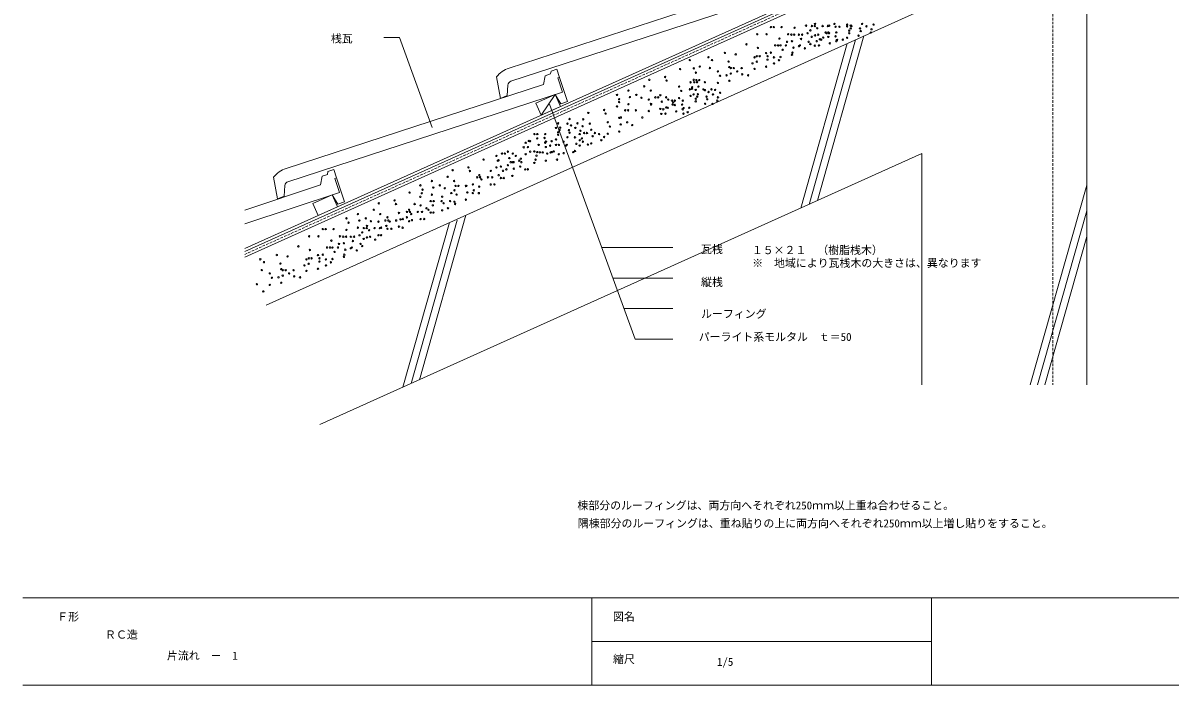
# Model space of a CAD drawing. Units: millimetres, scale not verified. Extents: x -198 to 202, y -140 to 130.
# Drawn here: x -197.6 to 65.1, y -140 to 11.6 of the extents above; entities that cross this region are included whole.
import ezdxf
from ezdxf.enums import TextEntityAlignment as Align

# ---------------------------------------------------------------- set-up
doc = ezdxf.new("R2010")
doc.units = ezdxf.units.MM
doc.header["$LTSCALE"] = 0.5
doc.linetypes.add('DASHED1', pattern=[1.8, 1.2, -0.6])
for name, color, linetype, lineweight in [('0-0', 5, 'Continuous', 18), ('0-1', 7, 'Continuous', 18), ('1-0', 7, 'Continuous', 18), ('1-1', 7, 'Continuous', 18), ('1-2', 3, 'Continuous', 18), ('1-3', 7, 'Continuous', 18), ('1-4', 7, 'Continuous', 18), ('1-7', 7, 'Continuous', 18)]:
    doc.layers.add(name, color=color, linetype=linetype, lineweight=lineweight)
doc.styles.add('ＭＳ ゴシック', font='')
doc.styles.get('ＭＳ ゴシック').set_extended_font_data('MS Gothic')

msp = doc.modelspace()

# ---------------------------------------------------------------- linework, layer by layer
at = {"layer": '0-0'}
for p, q in [((202.4324, -119.9865), (-197.5676, -119.9865)), ((-67.2973, -119.9865), (-67.2973, -139.9865)), ((10.5405, -119.9865), (10.5405, -139.9865)), ((-67.2973, -129.9865), (10.5405, -129.9865)), ((202.4324, -139.9865), (-197.5676, -139.9865))]:
    msp.add_line(p, q, dxfattribs=at)
at = {"layer": '0-1'}
for p, q in [((-103.8124, -12.3163), (-111.2986, 8.2519)), ((-65.0343, -39.7954), (-48.7551, -39.7954)), ((-62.4865, -46.7954), (-48.7551, -46.7954)), ((-59.9387, -53.7954), (-48.7551, -53.7954)), ((-57.3909, -60.7954), (-48.7551, -60.7954))]:
    msp.add_line(p, q, dxfattribs=at)
at = {"layer": '1-0', "linetype": 'DASHED1'}
for p, q in [((-146.7854, -41.3745), (46.0505, 45.4016)), ((38.3114, 28.1021), (38.3114, -71.2812))]:
    msp.add_line(p, q, dxfattribs=at)
at = {"layer": '1-0'}
for p, q in [((-146.7854, -42.0325), (46.0505, 44.7437)), ((46.0505, 44.7437), (46.0505, -71.2812)), ((-146.7854, -40.0586), (21.3837, 35.6175)), ((-146.7854, -40.7166), (21.3837, 34.9595)), ((-141.861, -52.9756), (46.0505, 31.5846)), ((-129.5501, -80.3332), (8.3114, -18.2955)), ((8.3114, -18.2955), (8.3114, -71.2812)), ((-125.4471, -29.8517), (-126.7737, -27.7636))]:
    msp.add_line(p, q, dxfattribs=at)
at = {"layer": '1-1'}
msp.add_line((-78.8522, -9.4887), (-75.7061, -4.7832), dxfattribs=at)
for points in [[(-78.8522, -9.4887), (-80.0833, -6.7529), (-75.7061, -4.7832), (-74.475, -7.519)], [(-129.9198, -32.4691), (-131.1509, -29.7334), (-126.7737, -27.7636), (-125.5426, -30.4994)]]:
    msp.add_lwpolyline(points, close=True, dxfattribs=at)
at = {"layer": '1-2'}
for p, q in [((-86.2241, 1.2661), (-27.28, 20.4912)), ((-85.817, -1.7567), (-22.9273, 18.7554)), ((-76.62, 0.5987), (-76.7416, -0.0721)), ((-76.62, 0.5987), (-75.289, 1.0328)), ((-75.289, 1.0328), (-74.6688, -0.8686)), ((-137.2917, -21.7143), (-78.3476, -2.4892)), ((-88.1664, -5.6785), (-89.139, -0.7365)), ((-77.9551, -0.4679), (-78.3476, -2.4892)), ((-77.9551, -0.4679), (-76.7416, -0.0721)), ((-75.0491, -0.9926), (-74.6688, -0.8686)), ((-75.0491, -0.9926), (-73.9949, -4.2251)), ((-136.8846, -24.7371), (-73.9949, -4.2251)), ((-88.1664, -5.6785), (-86.6932, -5.0352)), ((-86.5038, -2.6289), (-86.6932, -5.0352)), ((-129.0474, -23.4613), (-129.4284, -25.4848)), ((-129.0474, -23.4613), (-127.8362, -23.0585)), ((-127.7185, -22.3871), (-127.8362, -23.0585)), ((-127.7185, -22.3871), (-126.39, -21.9453)), ((-126.39, -21.9453), (-125.7589, -23.8431)), ((-146.7854, -31.2565), (-129.4284, -25.4848)), ((-139.234, -28.6589), (-140.2066, -23.7169)), ((-137.5714, -25.6093), (-137.7608, -28.0157)), ((-126.1385, -23.9694), (-125.7589, -23.8431)), ((-126.1385, -23.9694), (-125.0657, -27.1956)), ((-146.7854, -34.418), (-125.0657, -27.1956)), ((-139.234, -28.6589), (-137.7608, -28.0157))]:
    msp.add_line(p, q, dxfattribs=at)
at = {"layer": '1-2', "color": 7}
for p, q in [((-75.289, 1.0328), (-74.6688, -0.8686)), ((-74.6688, -0.8686), (-72.8704, -6.3827)), ((-126.39, -21.9453), (-125.7589, -23.8431)), ((-125.7589, -23.8431), (-123.9288, -29.3468)), ((-125.4471, -29.8517), (-123.9288, -29.3468))]:
    msp.add_line(p, q, dxfattribs=at)
msp.add_lwpolyline([(-75.7061, -4.7832), (-74.3915, -6.8788), (-72.8704, -6.3827)], dxfattribs=at)
at = {"layer": '1-2'}
for centre, radius, start, end in [((-84.4286, -4.4701), 6.0106, 107.38016, 141.5983), ((-85.5069, -2.7074), 1, 108.06419, 175.49896), ((-135.4962, -27.4505), 6.0106, 107.38016, 141.5983), ((-136.5745, -25.6878), 1, 108.06419, 175.49896)]:
    msp.add_arc(centre, radius, start, end, dxfattribs=at)
at = {"layer": '1-3'}
msp.add_line((-76.984, -6.9638), (-57.3909, -60.7954), dxfattribs=at)
at = {"layer": '1-4'}
msp.add_line((-111.2986, 8.2519), (-114.9321, 8.2519), dxfattribs=at)
at = {"layer": '1-7'}
for p, q in [((-4.9693, 8.6257), (-15.6211, -29.0651)), ((-8.7791, 6.9113), (-19.4309, -30.7796)), ((-6.8742, 7.7685), (-17.526, -29.9223)), ((46.0505, -25.5527), (33.1272, -71.2812)), ((46.0505, -31.436), (34.7898, -71.2812)), ((-99.9149, -34.0998), (-110.5667, -71.7907)), ((-98.1017, -33.5672), (-108.6618, -70.9334)), ((-96.1051, -32.3854), (-106.7568, -70.0762)), ((46.0505, -37.3192), (36.4525, -71.2812))]:
    msp.add_line(p, q, dxfattribs=at)
for centre in [(-26.2858, 10.6605), (-25.6284, 10.6605), (-23.8205, 10.6605), (-20.8622, 10.4961), (-18.2325, 10.9892), (-16.8879, 10.9078), (-16.2305, 10.9078), (-16.1632, 11.3946), (-15.6702, 10.4084), (-14.4226, 10.9078), (-13.2049, 10.9015), (-12.9278, 10.9954), (-11.7257, 11.3946), (-11.4643, 10.7434), (-10.5752, 10.7371), (-8.8346, 11.2365), (-8.8244, 10.8353), (-7.9972, 10.9954), (-7.8492, 10.9042), (-5.3839, 11.3973), (-4.3869, 10.8353), (-2.7543, 11.2329), (-29.4085, 9.0169), (-27.2719, 9.0169), (-24.3136, 8.0308), (-22.3413, 9.0169), (-21.5869, 8.9293), (-20.9295, 8.9293), (-19.8729, 8.9214), (-19.3799, 7.9353), (-19.1216, 8.9293), (-17.8741, 9.2642), (-17.2433, 9.9076), (-16.9145, 8.4284), (-16.1632, 8.7649), (-15.4354, 8.9214), (-15.0698, 7.877), (-14.7521, 7.7815), (-14.2849, 8.264), (-13.766, 9.425), (-13.5336, 9.258), (-13.132, 8.4248), (-13.1085, 9.425), (-12.9435, 9.2642), (-11.4541, 8.5344), (-11.3007, 9.425), (-9.8215, 7.7815), (-8.8244, 8.2057), (-8.3423, 9.2607), (-8.3313, 9.8492), (-8.0026, 10.3423), (-6.1947, 8.6987), (-5.866, 10.3423), (-5.7126, 9.7537), (-3.3961, 9.4172), (-3.2364, 10.1779), (-31.8739, 6.716), (-29.2442, 5.8942), (-25.2966, 6.4561), (-24.6392, 6.4561), (-24.0772, 6.4483), (-23.5842, 5.4622), (-22.8313, 6.4561), (-22.573, 7.2857), (-21.4476, 7.4344), (-21.1189, 5.9553), (-19.8729, 6.2918), (-19.6397, 6.4483), (-18.4892, 5.7909), (-17.6424, 7.2857), (-17.2433, 6.7848), (-16.2203, 6.3978), (-15.7617, 7.4387), (-15.2686, 6.4526), (-12.8033, 6.9456), (-11.3241, 7.4387), (-11.1254, 7.7126), (-44.8578, 3.1002), (-40.5846, 3.7576), (-39.7628, 3.1002), (-36.8045, 4.7437), (-35.9827, 2.7715), (-34.3392, 4.415), (-30.0127, 3.7279), (-29.5197, 2.7417), (-29.5009, 3.983), (-28.8435, 3.983), (-27.3831, 4.714), (-27.0544, 3.2348), (-27.0356, 3.983), (-26.2827, 4.8126), (-25.5752, 3.7279), (-24.4247, 3.0704), (-24.0772, 3.8187), (-21.4476, 4.3117), (-21.3521, 4.8126), (-47.0555, 1.0497), (-43.9328, 1.214), (-43.4397, 0.2279), (-42.5568, 1.621), (-40.2559, 1.2923), (-38.4214, 0.5128), (-35.7917, 1.4989), (-35.463, 0.0197), (-35.4364, 1.2626), (-34.779, 1.2626), (-33.9838, 0.5128), (-32.9711, 1.2626), (-32.8334, -0.1446), (-30.487, 2.3395), (-30.0127, 1.0982), (-27.3831, 1.5913), (-25.5564, 2.3395), (-54.1227, -1.4156), (-50.5069, -0.7582), (-50.1782, -1.58), (-44.6779, -1.9776), (-43.9328, -1.4156), (-43.845, -1.9525), (-43.3333, -1.472), (-43.1876, -1.9525), (-42.6759, -1.472), (-41.3798, -1.9525), (-38.4214, -2.1168), (-37.9283, -0.4733), (-36.4225, -0.381), (-35.7917, -1.6238), (-31.4919, -0.381), (-61.5186, -4.8671), (-58.889, -3.8809), (-58.5603, -5.3601), (-57.0811, -4.8671), (-55.2732, -2.8948), (-53.794, -3.8809), (-51.6026, -4.9453), (-47.3075, -2.9637), (-46.8144, -3.9498), (-44.8312, -3.596), (-44.6779, -5.1003), (-44.3491, -3.4567), (-44.3194, -3.1155), (-43.979, -4.769), (-43.4969, -3.714), (-43.1572, -5.2621), (-43.0038, -4.7001), (-42.87, -2.9637), (-41.7195, -3.6211), (-41.3493, -3.7829), (-41.0206, -5.262), (-40.5385, -4.207), (-39.9006, -3.596), (-39.5414, -4.769), (-39.0593, -3.714), (-37.9088, -4.3714), (-61.5186, -7.4967), (-61.0256, -5.8532), (-61.0255, -6.5106), (-58.889, -7.0037), (-55.9306, -5.5245), (-54.2323, -5.9315), (-53.7392, -6.9176), (-53.7173, -7.0725), (-52.7312, -5.429), (-52.0738, -5.429), (-51.2739, -6.4245), (-50.2659, -5.429), (-50.2244, -7.7273), (-49.9066, -7.8228), (-49.7947, -5.9315), (-48.9205, -6.1793), (-48.7867, -7.0725), (-48.6443, -6.5889), (-48.2866, -7.1795), (-48.2631, -6.1793), (-47.3075, -5.5933), (-46.6086, -7.0699), (-46.4552, -6.1793), (-46.2799, -7.8917), (-44.976, -7.8228), (-43.4969, -6.3436), (-43.4859, -5.7551), (-41.3493, -6.9056), (-40.8672, -5.8506), (-39.6306, -6.9322), (-38.5506, -6.1871), (-38.3909, -5.4264), (-72.3769, -10.3862), (-69.2432, -10.4551), (-68.0928, -8.9759), (-64.477, -8.3185), (-64.1483, -9.1403), (-61.0005, -10.1389), (-60.6421, -10.0403), (-59.6559, -8.3967), (-58.9985, -8.3967), (-57.1907, -8.3967), (-55.7115, -10.0403), (-54.2323, -8.5611), (-51.6026, -8.068), (-51.3749, -9.2065), (-50.9162, -8.1656), (-50.4232, -9.1517), (-47.9579, -8.6587), (-46.4787, -8.1656), (-46.3081, -9.158), (-45.3282, -8.823), (-75.4887, -12.4273), (-75.0066, -11.3723), (-74.6669, -12.9204), (-74.5135, -12.3585), (-72.859, -11.4412), (-72.5303, -12.9204), (-72.0482, -11.8654), (-71.0511, -12.4273), (-70.569, -11.3723), (-69.9006, -13.0848), (-69.4185, -12.0298), (-67.764, -11.4412), (-67.4307, -12.8593), (-63.6302, -11.125), (-63.1371, -12.1111), (-61.0005, -13.2616), (-60.6718, -11.6181), (-59.1926, -11.125), (-58.0422, -11.7825), (-82.426, -15.824), (-81.7341, -15.3857), (-81.4163, -15.4812), (-80.4302, -13.8376), (-79.7963, -14.8378), (-79.7728, -13.8376), (-78.1183, -14.7283), (-77.9884, -15.824), (-77.9649, -13.8376), (-77.7896, -15.5501), (-76.4857, -15.4812), (-75.4887, -15.057), (-75.0066, -14.002), (-74.9956, -13.4134), (-73.77, -15.5767), (-72.859, -14.5639), (-72.3769, -13.5089), (-71.1404, -14.5905), (-70.0603, -13.8455), (-70.04, -15.2339), (-69.5673, -14.8316), (-69.3325, -15.5767), (-69.0538, -13.5903), (-68.3964, -13.5903), (-67.102, -14.3385), (-66.5885, -13.5903), (-65.6228, -13.8455), (-65.1094, -15.2339), (-64.4723, -14.5029), (-63.6302, -13.7547), (-87.8496, -18.2893), (-87.1922, -18.2893), (-86.5004, -17.851), (-85.3843, -18.2893), (-82.8846, -16.8649), (-82.426, -18.4536), (-81.9329, -16.8101), (-81.4054, -17.851), (-80.4475, -17.8025), (-79.7963, -17.9606), (-79.4676, -16.317), (-79.1937, -18.0419), (-78.5363, -18.0419), (-77.8178, -16.8163), (-77.4891, -18.2955), (-76.8379, -16.4814), (-76.7284, -18.0419), (-76.4701, -17.9543), (-76.0099, -17.8025), (-75.484, -16.3107), (-74.8594, -18.4599), (-74.8266, -16.3107), (-73.77, -18.2063), (-73.277, -16.5628), (-73.0187, -16.3107), (-71.5395, -17.9543), (-71.1404, -17.7132), (-70.8116, -16.0697), (-70.0603, -16.4751), (-68.182, -16.2341), (-67.4307, -15.982), (-92.0884, -19.6589), (-89.13, -18.8371), (-88.8357, -19.9328), (-88.637, -19.8232), (-86.5004, -20.9737), (-86.1717, -19.3302), (-85.8711, -20.2678), (-85.4845, -20.2787), (-85.2137, -20.2678), (-84.6925, -18.8371), (-83.9051, -19.9328), (-83.542, -19.4945), (-83.4058, -20.2678), (-80.4475, -20.4321), (-80.1798, -19.6855), (-79.9544, -18.7886), (-77.8178, -19.9391), (-75.2492, -19.6855), (-100.306, -23.6034), (-99.1556, -22.1242), (-95.5398, -21.4668), (-95.2111, -22.2885), (-93.5378, -23.7301), (-93.0604, -23.2434), (-92.8804, -23.7301), (-91.0725, -23.7301), (-90.4308, -22.2572), (-90.102, -23.7364), (-89.13, -21.4668), (-88.6229, -23.2434), (-88.1142, -21.2649), (-87.6211, -22.251), (-86.8572, -21.9113), (-85.4845, -23.4014), (-85.1558, -21.7579), (-83.6766, -21.2649), (-82.5261, -21.9223), (-81.9266, -21.9113), (-106.5515, -25.5756), (-103.9218, -24.5895), (-103.5931, -26.0687), (-102.1139, -25.5756), (-100.9635, -26.233), (-98.8269, -24.5895), (-98.4841, -25.7086), (-97.8267, -25.7086), (-96.119, -25.7196), (-96.0188, -25.7086), (-94.5239, -25.3737), (-93.0604, -25.873), (-92.5674, -24.2295), (-90.4308, -25.3799), (-89.5933, -25.3737), (-88.1142, -23.8945), (-87.4724, -23.9008), (-112.4682, -29.027), (-109.0168, -27.2191), (-106.5515, -28.2053), (-106.2228, -27.3835), (-106.0584, -26.5617), (-103.9218, -27.7122), (-101.5598, -28.1927), (-99.4702, -27.3522), (-98.7486, -26.7057), (-98.2555, -27.6919), (-96.119, -28.8423), (-95.7902, -27.1988), (-94.5396, -27.3522), (-94.3111, -26.7057), (-93.1606, -27.3632), (-117.2345, -31.1636), (-116.084, -29.6844), (-112.1395, -29.8488), (-109.6132, -31.6442), (-109.1358, -31.1574), (-108.9557, -31.6442), (-107.8663, -29.8488), (-107.1479, -31.6442), (-106.5061, -30.1712), (-106.1774, -31.6504), (-105.1584, -30.8146), (-104.6982, -31.1574), (-104.1895, -29.1789), (-104.1723, -29.171), (-103.6964, -30.165), (-103.5149, -29.171), (-101.707, -29.171), (-101.5598, -31.3155), (-101.2311, -29.6719), (-100.2278, -30.8146), (-99.7519, -29.1789), (-98.7486, -29.3354), (-98.6015, -29.8363), (-123.4799, -33.1359), (-122.9868, -34.122), (-120.8502, -32.1498), (-120.5215, -33.6289), (-119.0424, -33.1359), (-117.8919, -33.7933), (-116.1513, -33.8809), (-115.7553, -32.1498), (-114.5594, -33.6227), (-114.082, -32.8886), (-113.902, -33.6227), (-113.589, -33.8747), (-112.0941, -33.6227), (-111.4524, -31.9024), (-111.1237, -33.3816), (-110.5993, -33.2877), (-109.6445, -32.8886), (-109.1358, -33.787), (-108.6427, -32.1435), (-108.494, -33.546), (-106.5061, -33.294), (-105.6687, -33.2877), (-104.1895, -31.8085), (-103.5477, -31.8148), (-128.9036, -35.6012), (-128.2462, -35.6012), (-126.4383, -35.6012), (-123.4799, -35.7655), (-120.8502, -35.2725), (-119.861, -36.3541), (-119.5057, -35.3539), (-118.8483, -35.3539), (-118.781, -34.8671), (-118.2879, -35.8532), (-117.0404, -35.3539), (-115.8226, -35.3601), (-115.5455, -35.2662), (-114.3434, -34.8671), (-114.082, -35.5182), (-113.1929, -35.5245), (-111.4524, -35.0252), (-110.6149, -35.2662), (-134.4916, -39.5457), (-132.0263, -37.2447), (-129.8897, -37.2447), (-126.9313, -38.2308), (-125.1907, -38.9759), (-124.9591, -37.2447), (-124.2046, -37.3324), (-124.0653, -38.8272), (-123.5472, -37.3324), (-122.4907, -37.3402), (-121.9976, -38.3263), (-121.7393, -37.3324), (-120.4918, -36.9974), (-120.2601, -38.9759), (-119.861, -39.4768), (-119.5323, -37.8332), (-118.781, -37.4967), (-118.0531, -37.3402), (-116.9026, -37.9976), (-116.1513, -37.0037), (-115.5612, -36.9974), (-139.4222, -41.5179), (-136.9569, -41.8466), (-131.8619, -40.3674), (-130.0008, -41.5476), (-128.9004, -41.449), (-127.9143, -39.8055), (-127.2569, -39.8055), (-126.695, -39.8133), (-126.2019, -40.7994), (-125.449, -39.8055), (-124.0653, -41.9499), (-123.9698, -41.449), (-123.7366, -40.3064), (-122.4907, -39.9698), (-122.2574, -39.8133), (-121.107, -40.4707), (-143.2023, -42.504), (-142.3806, -43.1614), (-138.6004, -43.4901), (-138.4095, -44.7627), (-133.1048, -43.9222), (-132.6305, -42.5338), (-132.1374, -43.5199), (-132.1186, -42.2786), (-131.4612, -42.2786), (-130.0008, -44.6704), (-129.6721, -43.0268), (-129.6533, -42.2786), (-128.1929, -42.5338), (-128.1742, -43.9222), (-127.0425, -43.1912), (-126.695, -42.443), (-142.8736, -44.9693), (-141.0391, -45.7488), (-140.5461, -46.735), (-139.0403, -46.6426), (-138.0808, -46.2419), (-138.0541, -44.9991), (-137.3967, -44.9991), (-136.6016, -45.7488), (-135.5889, -44.9991), (-135.4511, -46.4063), (-134.1097, -46.6426), (-132.6305, -45.1634), (-143.9975, -48.2141), (-142.5183, -49.8577), (-141.0391, -48.3785), (-138.4095, -47.8854)]:
    msp.add_circle(centre, 0.1644, dxfattribs=at)

# ---------------------------------------------------------------- texts
at = {"layer": '0-0', "color": 7, "style": 'ＭＳ ゴシック'}
for s, p in [('Ｆ形', (-189.7297, -125.7973)), ('図名', (-62.4324, -125.7973)), ('ＲＣ造', (-178.7681, -129.91)), ('縮尺', (-62.4324, -135.527)), ('1/5', (-38.6278, -136.1375))]:
    msp.add_text(s, height=1.833, dxfattribs=at).set_placement(p, align=Align.BOTTOM_LEFT)
at = {"layer": '0-1', "style": 'ＭＳ ゴシック'}
for s, p in [('桟瓦', (-127.0489, 6.557)), ('瓦桟', (-42.2686, -41.6838)), ('縦桟', (-42.2686, -49.1877)), ('ルーフィング', (-42.2686, -56.4709))]:
    msp.add_text(s, height=1.833, dxfattribs=at).set_placement(p, align=Align.BOTTOM_LEFT)
at = {"layer": '1-0', "style": 'ＭＳ ゴシック'}
for s, p in [('棟部分のルーフィングは、両方向へそれぞれ250ｍｍ以上重ね合わせること。', (-70.5805, -100.3237)), ('隅棟部分のルーフィングは、重ね貼りの上に両方向へそれぞれ250ｍｍ以上増し貼りをすること。', (-70.4927, -104.435))]:
    msp.add_text(s, height=1.833, dxfattribs=at).set_placement(p, align=Align.BOTTOM_LEFT)
at = {"layer": '1-4', "style": 'ＭＳ ゴシック'}
for s, p in [('１５×２１\u3000（樹脂桟木）', (-30.6441, -41.8726)), ('※\u3000地域により瓦桟木の大きさは、異なります', (-30.5611, -44.8341)), ('パーライト系モルタル\u3000ｔ＝50', (-42.8019, -61.751)), ('片流れ\u3000－\u30001', (-164.6024, -134.7264))]:
    msp.add_text(s, height=1.833, dxfattribs=at).set_placement(p, align=Align.BOTTOM_LEFT)

doc.saveas('drawing.dxf')
